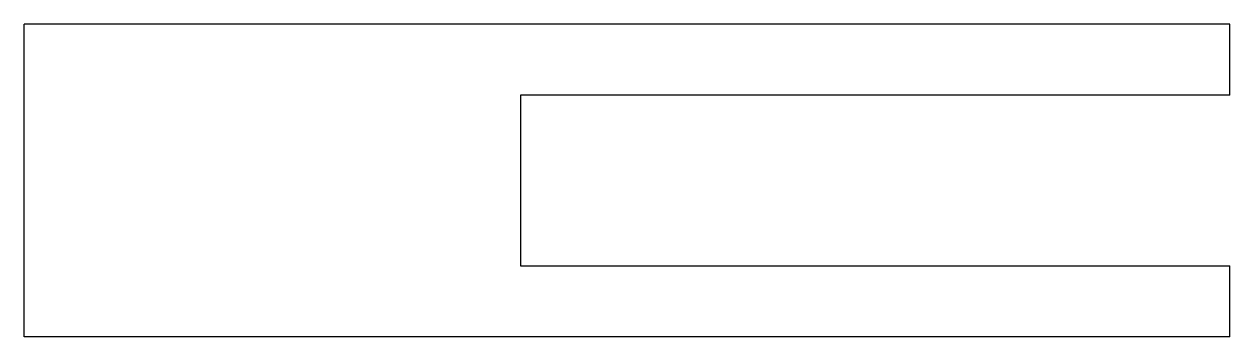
# Model space of a CAD drawing. Header units: metres. Extents: x -54.9 to 29.9, y -22 to 0.
import ezdxf

# ---------------------------------------------------------------- set-up
doc = ezdxf.new("R2010")
doc.units = ezdxf.units.M

msp = doc.modelspace()

# ---------------------------------------------------------------- linework, layer by layer
for points in [[(29.9, 0), (28.204, 0), (26.508, 0), (24.812, 0), (23.116, 0), (21.42, 0), (19.724, 0), (18.028, 0), (16.332, 0), (14.636, 0), (12.94, 0), (11.244, 0), (9.548, 0), (7.852, 0), (6.156, 0), (4.46, 0), (2.764, 0), (1.068, 0), (-0.628, 0), (-2.324, 0), (-4.02, 0), (-5.716, 0), (-7.412, 0), (-9.108, 0), (-10.804, 0), (-12.5, 0), (-14.196, 0), (-15.892, 0), (-17.588, 0), (-19.284, 0), (-20.98, 0), (-22.676, 0), (-24.372, 0), (-26.068, 0), (-27.764, 0), (-29.46, 0), (-31.156, 0), (-32.852, 0), (-34.548, 0), (-36.244, 0), (-37.94, 0), (-39.636, 0), (-41.332, 0), (-43.028, 0), (-44.724, 0), (-46.42, 0), (-48.116, 0), (-49.812, 0), (-51.508, 0), (-53.204, 0), (-54.9, 0)], [(-54.9, -22), (-54.9, -21.56), (-54.9, -21.12), (-54.9, -20.68), (-54.9, -20.24), (-54.9, -19.8), (-54.9, -19.36), (-54.9, -18.92), (-54.9, -18.48), (-54.9, -18.04), (-54.9, -17.6), (-54.9, -17.16), (-54.9, -16.72), (-54.9, -16.28), (-54.9, -15.84), (-54.9, -15.4), (-54.9, -14.96), (-54.9, -14.52), (-54.9, -14.08), (-54.9, -13.64), (-54.9, -13.2), (-54.9, -12.76), (-54.9, -12.32), (-54.9, -11.88), (-54.9, -11.44), (-54.9, -11), (-54.9, -10.56), (-54.9, -10.12), (-54.9, -9.68), (-54.9, -9.24), (-54.9, -8.8), (-54.9, -8.36), (-54.9, -7.92), (-54.9, -7.48), (-54.9, -7.04), (-54.9, -6.6), (-54.9, -6.16), (-54.9, -5.72), (-54.9, -5.28), (-54.9, -4.84), (-54.9, -4.4), (-54.9, -3.96), (-54.9, -3.52), (-54.9, -3.08), (-54.9, -2.64), (-54.9, -2.2), (-54.9, -1.76), (-54.9, -1.32), (-54.9, -0.88), (-54.9, -0.44), (-54.9, 0)], [(29.9, -5), (29.9, -4.9), (29.9, -4.8), (29.9, -4.7), (29.9, -4.6), (29.9, -4.5), (29.9, -4.4), (29.9, -4.3), (29.9, -4.2), (29.9, -4.1), (29.9, -4), (29.9, -3.9), (29.9, -3.8), (29.9, -3.7), (29.9, -3.6), (29.9, -3.5), (29.9, -3.4), (29.9, -3.3), (29.9, -3.2), (29.9, -3.1), (29.9, -3), (29.9, -2.9), (29.9, -2.8), (29.9, -2.7), (29.9, -2.6), (29.9, -2.5), (29.9, -2.4), (29.9, -2.3), (29.9, -2.2), (29.9, -2.1), (29.9, -2), (29.9, -1.9), (29.9, -1.8), (29.9, -1.7), (29.9, -1.6), (29.9, -1.5), (29.9, -1.4), (29.9, -1.3), (29.9, -1.2), (29.9, -1.1), (29.9, -1), (29.9, -0.9), (29.9, -0.8), (29.9, -0.7), (29.9, -0.6), (29.9, -0.5), (29.9, -0.4), (29.9, -0.3), (29.9, -0.2), (29.9, -0.1), (29.9, 0)], [(29.9, -5), (28.902, -5), (27.904, -5), (26.906, -5), (25.908, -5), (24.91, -5), (23.912, -5), (22.914, -5), (21.916, -5), (20.918, -5), (19.92, -5), (18.922, -5), (17.924, -5), (16.926, -5), (15.928, -5), (14.93, -5), (13.932, -5), (12.934, -5), (11.936, -5), (10.938, -5), (9.94, -5), (8.942, -5), (7.944, -5), (6.946, -5), (5.948, -5), (4.95, -5), (3.952, -5), (2.954, -5), (1.956, -5), (0.958, -5), (-0.04, -5), (-1.038, -5), (-2.036, -5), (-3.034, -5), (-4.032, -5), (-5.03, -5), (-6.028, -5), (-7.026, -5), (-8.024, -5), (-9.022, -5), (-10.02, -5), (-11.018, -5), (-12.016, -5), (-13.014, -5), (-14.012, -5), (-15.01, -5), (-16.008, -5), (-17.006, -5), (-18.004, -5), (-19.002, -5), (-20, -5)], [(-20, -5), (-20, -5.24), (-20, -5.48), (-20, -5.72), (-20, -5.96), (-20, -6.2), (-20, -6.44), (-20, -6.68), (-20, -6.92), (-20, -7.16), (-20, -7.4), (-20, -7.64), (-20, -7.88), (-20, -8.12), (-20, -8.36), (-20, -8.6), (-20, -8.84), (-20, -9.08), (-20, -9.32), (-20, -9.56), (-20, -9.8), (-20, -10.04), (-20, -10.28), (-20, -10.52), (-20, -10.76), (-20, -11), (-20, -11.24), (-20, -11.48), (-20, -11.72), (-20, -11.96), (-20, -12.2), (-20, -12.44), (-20, -12.68), (-20, -12.92), (-20, -13.16), (-20, -13.4), (-20, -13.64), (-20, -13.88), (-20, -14.12), (-20, -14.36), (-20, -14.6), (-20, -14.84), (-20, -15.08), (-20, -15.32), (-20, -15.56), (-20, -15.8), (-20, -16.04), (-20, -16.28), (-20, -16.52), (-20, -16.76), (-20, -17)], [(-20, -17), (-19.002, -17), (-18.004, -17), (-17.006, -17), (-16.008, -17), (-15.01, -17), (-14.012, -17), (-13.014, -17), (-12.016, -17), (-11.018, -17), (-10.02, -17), (-9.022, -17), (-8.024, -17), (-7.026, -17), (-6.028, -17), (-5.03, -17), (-4.032, -17), (-3.034, -17), (-2.036, -17), (-1.038, -17), (-0.04, -17), (0.958, -17), (1.956, -17), (2.954, -17), (3.952, -17), (4.95, -17), (5.948, -17), (6.946, -17), (7.944, -17), (8.942, -17), (9.94, -17), (10.938, -17), (11.936, -17), (12.934, -17), (13.932, -17), (14.93, -17), (15.928, -17), (16.926, -17), (17.924, -17), (18.922, -17), (19.92, -17), (20.918, -17), (21.916, -17), (22.914, -17), (23.912, -17), (24.91, -17), (25.908, -17), (26.906, -17), (27.904, -17), (28.902, -17), (29.9, -17)], [(29.9, -22), (29.9, -21.9), (29.9, -21.8), (29.9, -21.7), (29.9, -21.6), (29.9, -21.5), (29.9, -21.4), (29.9, -21.3), (29.9, -21.2), (29.9, -21.1), (29.9, -21), (29.9, -20.9), (29.9, -20.8), (29.9, -20.7), (29.9, -20.6), (29.9, -20.5), (29.9, -20.4), (29.9, -20.3), (29.9, -20.2), (29.9, -20.1), (29.9, -20), (29.9, -19.9), (29.9, -19.8), (29.9, -19.7), (29.9, -19.6), (29.9, -19.5), (29.9, -19.4), (29.9, -19.3), (29.9, -19.2), (29.9, -19.1), (29.9, -19), (29.9, -18.9), (29.9, -18.8), (29.9, -18.7), (29.9, -18.6), (29.9, -18.5), (29.9, -18.4), (29.9, -18.3), (29.9, -18.2), (29.9, -18.1), (29.9, -18), (29.9, -17.9), (29.9, -17.8), (29.9, -17.7), (29.9, -17.6), (29.9, -17.5), (29.9, -17.4), (29.9, -17.3), (29.9, -17.2), (29.9, -17.1), (29.9, -17)], [(29.9, -22), (28.204, -22), (26.508, -22), (24.812, -22), (23.116, -22), (21.42, -22), (19.724, -22), (18.028, -22), (16.332, -22), (14.636, -22), (12.94, -22), (11.244, -22), (9.548, -22), (7.852, -22), (6.156, -22), (4.46, -22), (2.764, -22), (1.068, -22), (-0.628, -22), (-2.324, -22), (-4.02, -22), (-5.716, -22), (-7.412, -22), (-9.108, -22), (-10.804, -22), (-12.5, -22), (-14.196, -22), (-15.892, -22), (-17.588, -22), (-19.284, -22), (-20.98, -22), (-22.676, -22), (-24.372, -22), (-26.068, -22), (-27.764, -22), (-29.46, -22), (-31.156, -22), (-32.852, -22), (-34.548, -22), (-36.244, -22), (-37.94, -22), (-39.636, -22), (-41.332, -22), (-43.028, -22), (-44.724, -22), (-46.42, -22), (-48.116, -22), (-49.812, -22), (-51.508, -22), (-53.204, -22), (-54.9, -22)]]:
    msp.add_lwpolyline(points)

doc.saveas('drawing.dxf')
